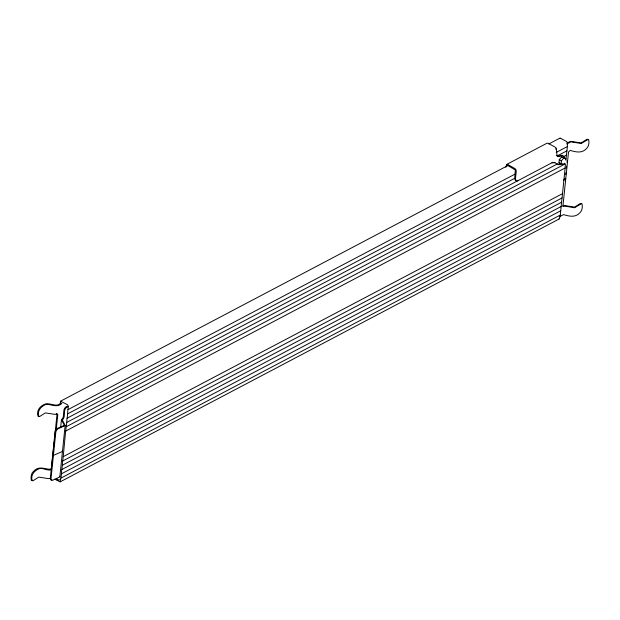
<?xml version="1.0" encoding="UTF-8"?>
<svg xmlns="http://www.w3.org/2000/svg" width="620" height="620" viewBox="0 0 620 620"><rect width="100%" height="100%" fill="white"/><g stroke="black" fill="none" stroke-linecap="round" stroke-linejoin="round"><path stroke-width="0.93" d="M54.258 441.045L51.468 468.022L50.53 469.325C43.656 469.007 38.665 465.426 33.209 471.712C30.961 473.843 30.814 477.485 31.295 480.337L32.318 480.275M54.358 440.084L57.048 414.075L56.281 413.664M56.211 429.908L57.8 414.493L57.21 413.997L54.94 414.369L45.368 412.897L39.765 416.439L38.742 416.5C37.061 410.812 41.067 406.139 46.252 404.333C51.506 404.232 57.296 408.068 61.845 403.457M60.055 404.031L60.605 401.171L508.509 165.207M60.667 427.343L61.45 419.725C65.829 416.586 61.016 408.107 67.309 406.278M65.147 425.483L57.916 428.908L56.544 430.11L55.847 431.861L50.98 478.958L51.367 480.236L52.607 480.291L59.838 476.865L65.147 425.483L62.442 420.197L62.651 419.67C66.263 416.469 62.015 408.394 68.06 406.704M505.866 167.361L506.633 164.471L547.049 143.174L548.173 143.274L555.35 147.281L556.365 148.382L557.024 155.837L559.302 156.69L561.689 155.713L563.386 155.852L564.177 157.488M565.378 163.788L565.146 167.958L65.642 431.101L63.201 456.684L562.495 193.649L565.146 167.958M565.153 180.219L565.347 178.335M565.735 174.577L565.928 172.701M566.417 167.997L566.61 166.121M566.998 162.363L567.192 160.479M565.851 160.231L565.789 158.503L561.666 156.891L559.294 159.666L558.961 162.874L563.084 164.486L564.495 163.223M561.038 164.036L561.371 160.828L563.743 158.054L565.789 158.503M54.785 479.159L60.148 481.864L60.776 478.206L560.279 215.062L562.495 193.649M506.819 165.858L507.664 165.424L515.329 169.989L514.708 178.421L515.282 180.381M559.596 138.585L560.433 138.151L566.858 141.74L567.525 143.018L567.362 146.553L556.225 152.419M60.148 481.864L559.434 218.829L560.279 215.062M561.704 163.316L560.387 164.517L558.132 164.742L554.171 162.262M548.762 144.003L559.891 138.136M61.194 402.977C56.598 407.851 50.716 402.721 45.446 403.938C40.261 405.743 36.255 410.425 37.936 416.113L38.959 416.051M566.866 143.104L570.322 141.383L581.265 142.856L586.869 139.314L587.884 139.275M566.765 143.98L571.144 141.833L581.157 143.522L587.683 139.702L588.69 139.663C589.225 142.507 589 146.126 586.791 148.265C582.265 153.597 576.081 152.163 570.261 150.397L568.532 151.954L562.952 205.91L563.107 206.375L564.502 206.057L574.515 207.754L581.041 203.934L582.048 203.895C582.583 206.739 582.366 210.351 580.157 212.497C575.631 217.822 569.447 216.388 563.619 214.621L559.248 216.767M514.678 178.351L67.627 413.865L67.859 409.696L515.119 174.073M557.496 155.798L566.913 150.831L567.362 146.553M557.465 163.905L66.743 422.429L66.968 418.26L552.769 162.332M563.045 156.922L566.471 155.116L566.913 150.831M65.852 430.993L66.084 426.824L564.735 164.13M563.34 180.195L565.742 178.932L564.99 178.506M561.604 202.213L62.318 465.248L62.543 461.079L562.046 197.935M51.46 469.658C47.639 471.27 43.524 467.759 39.618 468.557C34.425 470.363 30.427 475.044 32.101 480.732L33.131 480.671L38.734 477.121L48.298 478.601L50.235 478.4M560.72 210.777L61.427 473.812L61.659 469.642L561.162 206.499M60.543 479.493L57.815 480.337L57.474 479.082M566.471 155.116L565.82 159.503M67.627 413.865L67.185 418.151M66.743 422.429L66.294 426.715M63.201 456.684L62.76 460.97M62.318 465.248L61.868 469.534M61.427 473.812L60.985 478.097M562.789 205.979L565.06 205.608L574.632 207.088L580.235 203.538L581.242 203.499M551.963 162.851L554.931 162.68M557.38 164.316L559.628 164.099M58.195 479.903L57.063 479.911L56.722 478.663M517.832 180.831L516.042 180.8L515.468 178.839L516.259 171.136L515.948 169.671L514.925 168.578L507.757 164.564L506.633 164.471M558.891 218.813L559.434 218.829M60.605 401.171L67.565 404.775L68.231 406.054L68.068 409.588M51.91 479.841L50.669 479.787L50.282 478.508L55.149 431.411L55.847 429.66L57.218 428.459L63.914 425.529L64.185 424.979L61.45 419.725M562.627 155.426L560.937 155.294L558.55 156.263L556.264 155.418M558.961 162.874L559.759 162.975M561.666 156.891L563.743 158.054M559.294 159.666L561.371 160.828M561.007 163.324L563.084 164.486M52.715 454.964L53.413 455.413L61.961 451.67L62.496 450.57M555.745 148.699L555.923 149.42M59.838 476.261L59.838 476.865"/></g></svg>
